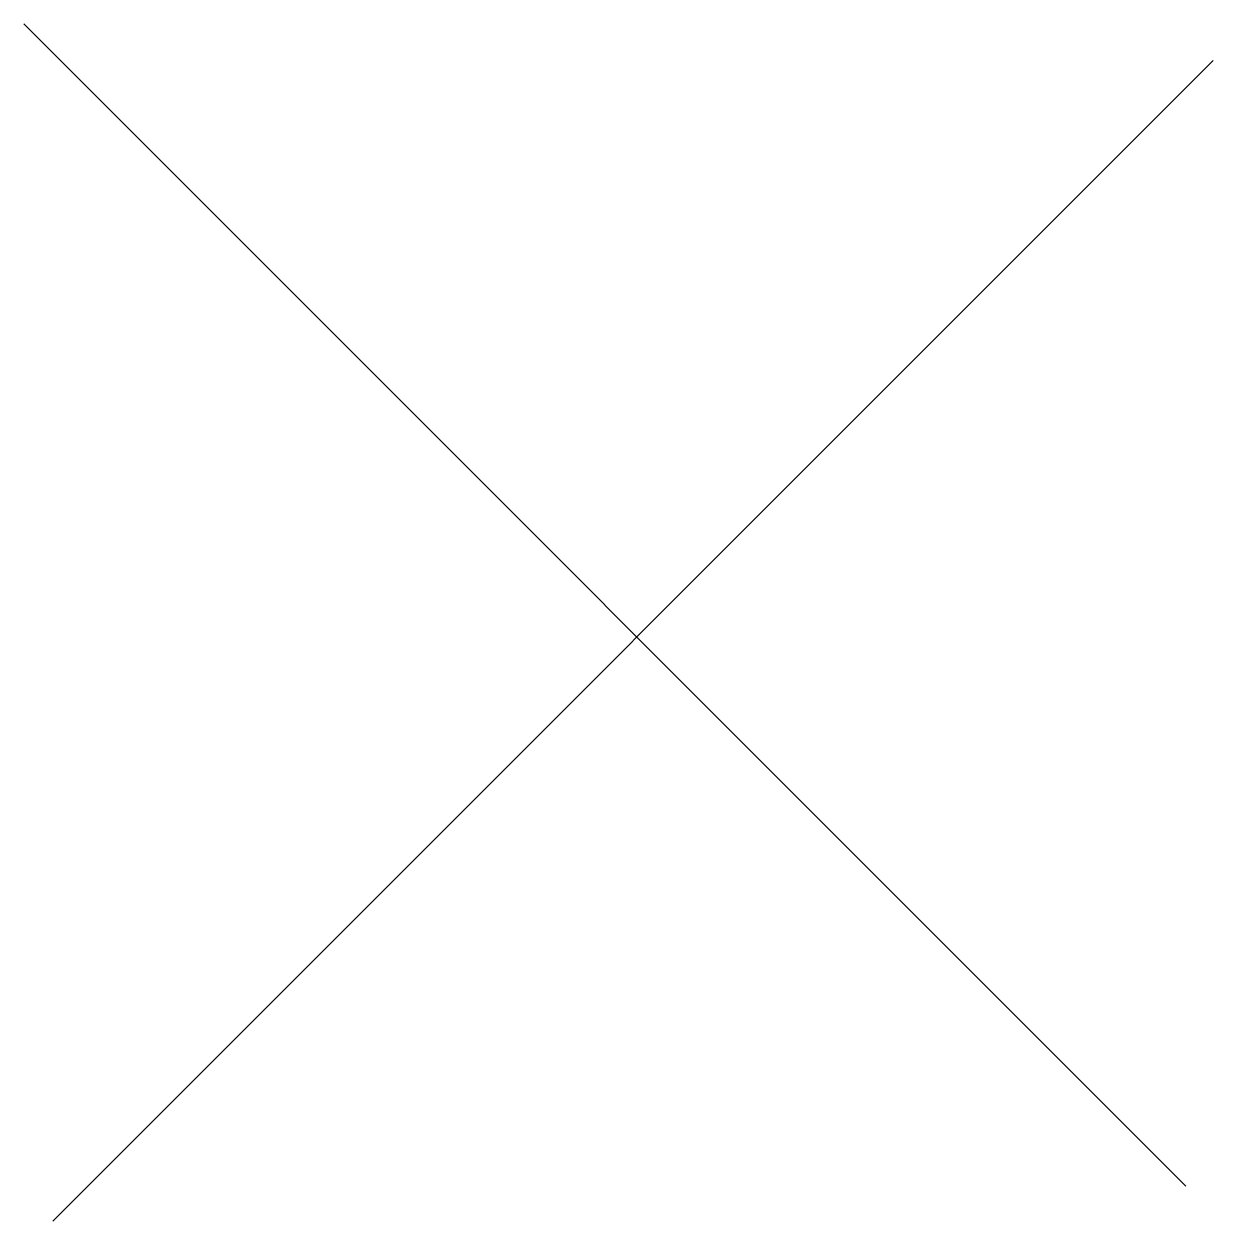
# Model space of a CAD drawing. Extents: x -1.94 to 1.82, y -1.84 to 1.94.
import ezdxf

# ---------------------------------------------------------------- set-up
doc = ezdxf.new("R2010")
doc.units = 0
doc.header["$LTSCALE"] = 10
doc.header["$MEASUREMENT"] = 0
doc.layers.get('0').update_dxf_attribs({"linetype": 'CONTINUOUS'})

msp = doc.modelspace()

# ---------------------------------------------------------------- linework, layer by layer
for p, q in [((-1.9356, 1.9356), (1.7344, -1.7344)), ((1.8204, 1.8204), (-1.8441, -1.8441))]:
    msp.add_line(p, q)

doc.saveas('drawing.dxf')
